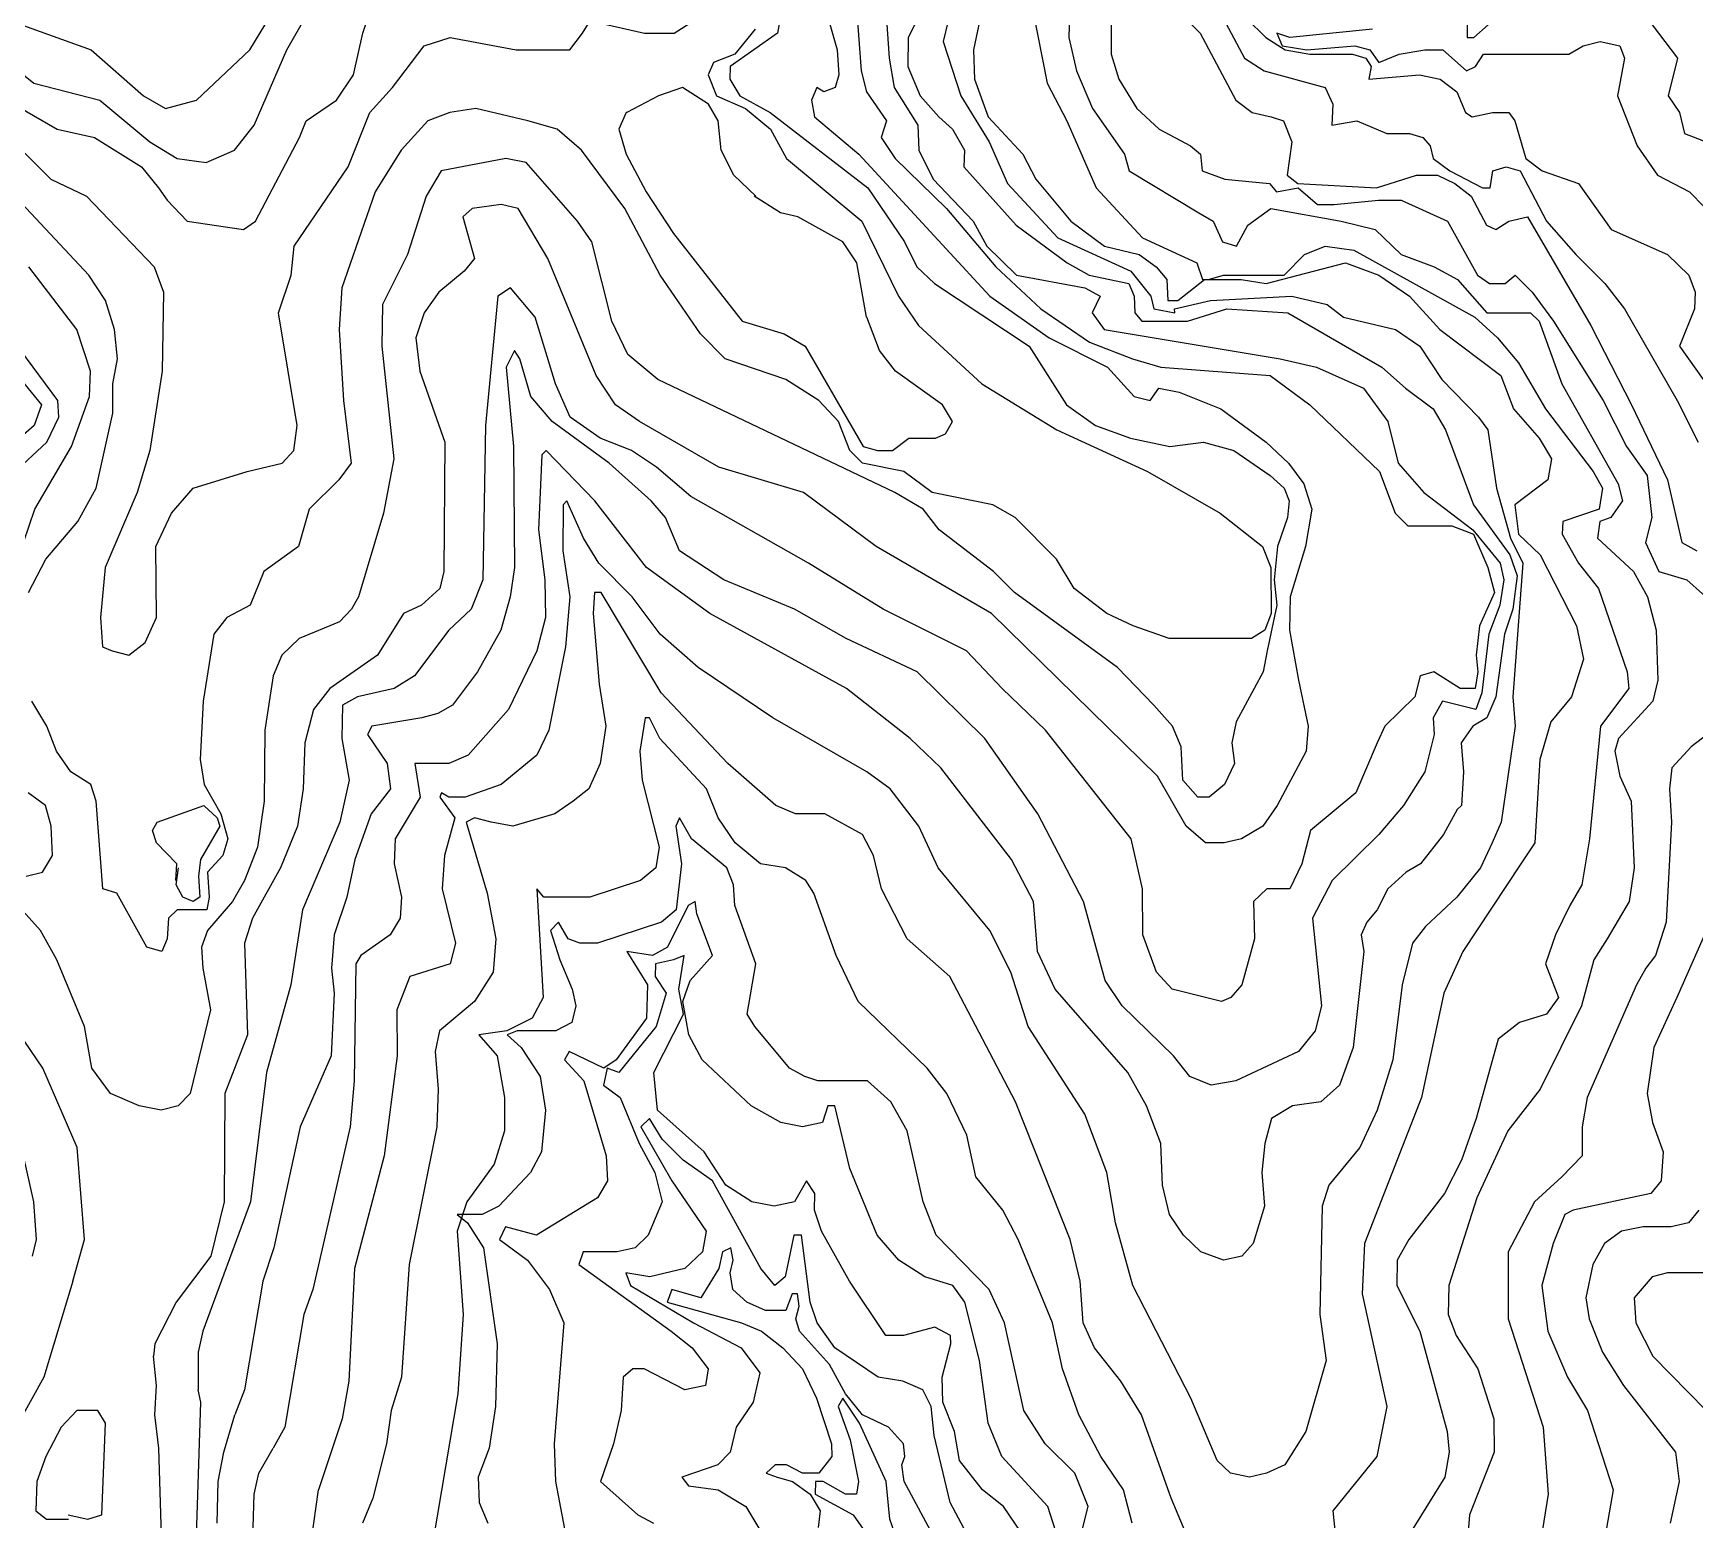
# Model space of a CAD drawing. Extents: x 3000 to 7000, y 3135 to 5000.
# Drawn here: x 5827.5 to 6225.8, y 4277.8 to 4634 of the extents above; entities that cross this region are included whole.
import ezdxf

# ---------------------------------------------------------------- set-up
doc = ezdxf.new("R2010")
doc.units = 0
doc.header["$MEASUREMENT"] = 0
doc.layers.add('TOPO_DIG', color=1, linetype='Continuous')

msp = doc.modelspace()

# ---------------------------------------------------------------- linework, layer by layer
at = {"layer": 'TOPO_DIG', "color": 1, "linetype": 'Continuous'}
for points, elevation in [([(5820.25, 4628), (5827.65625, 4622), (5843.5, 4618), (5855.5, 4608), (5862.03125, 4604), (5868.9375, 4603), (5875.75, 4606), (5880.4375, 4612), (5888.3125, 4630), (5897.375, 4646), (5901.8125, 4666), (5901.09375, 4670), (5898.25, 4674), (5873.625, 4689), (5870.15625, 4694)], 54), ([(5951.875, 4630), (5956.15625, 4630), (5959.125, 4634), (5961.03125, 4637), (5974.0625, 4634), (5981.125, 4634), (5985.78125, 4637), (5988, 4648), (5983.84375, 4656), (5973.5, 4660), (5965.9375, 4661), (5956.5, 4661), (5947, 4659), (5938.71875, 4655), (5933.125, 4649), (5930.40625, 4648)], 50), ([(6076.5, 4661), (6075.6875, 4633), (6077.59375, 4625), (6081.4375, 4616), (6089.0625, 4605), (6090.1875, 4601), (6106.90625, 4591), (6110.34375, 4589), (6112.5625, 4584), (6115.9375, 4583), (6118.625, 4588), (6124.15625, 4592), (6141.03125, 4589), (6149.15625, 4587), (6155.375, 4581), (6163.28125, 4578), (6168.90625, 4575), (6175.90625, 4567), (6186.375, 4567), (6188.46875, 4565), (6193.90625, 4550), (6207.375, 4526), (6208.4375, 4522), (6205.625, 4518), (6203.03125, 4517), (6202.40625, 4513), (6211.0625, 4505), (6214.4375, 4499), (6216.5, 4491), (6216.875, 4479), (6215.6875, 4474), (6207.4375, 4465), (6206.625, 4462), (6207.75, 4456), (6210.53125, 4450), (6211.21875, 4434), (6210, 4426), (6204.75, 4417)], 30), ([(6056.25, 4646), (6052.84375, 4630), (6053.125, 4623), (6056.375, 4614), (6064.6875, 4605), (6067.78125, 4599), (6076.1875, 4589), (6084.25, 4583), (6092.5625, 4581), (6096.6875, 4578), (6099.1875, 4575), (6099.4375, 4570), (6101.8125, 4570), (6108.28125, 4575), (6117, 4575), (6123, 4574), (6142.03125, 4579), (6150.03125, 4576), (6157.375, 4571), (6164.65625, 4563), (6179.25, 4552), (6182.28125, 4544), (6188.46875, 4537), (6191.375, 4532), (6190.5625, 4527), (6182.625, 4521), (6183.53125, 4514), (6188.6875, 4509), (6197.40625, 4492), (6199.09375, 4484), (6196.21875, 4475), (6191.28125, 4469), (6188.625, 4460), (6187.40625, 4440), (6184.0625, 4435)], 34), ([(6097.46875, 4644), (6107.1875, 4634), (6115.71875, 4618), (6119.6875, 4615), (6124.1875, 4614), (6127.1875, 4613), (6129.15625, 4608), (6128.09375, 4600), (6130.625, 4598), (6149.5, 4597), (6159.03125, 4600), (6164.0625, 4600), (6168.25, 4598), (6172.15625, 4595), (6175.8125, 4588), (6178.09375, 4587), (6181.1875, 4589), (6185.625, 4590), (6200.8125, 4564), (6210.625, 4545), (6219.1875, 4527), (6222.6875, 4512), (6226.25, 4510)], 26), ([(6007.1875, 4641), (6005.90625, 4634), (5994.5625, 4626), (5994.46875, 4623), (5996.90625, 4619), (6004.15625, 4615), (6027.53125, 4597), (6036.3125, 4584), (6039.3125, 4578), (6043.53125, 4574), (6066.1875, 4559), (6075.1875, 4545), (6082.125, 4540), (6090.46875, 4537), (6099.90625, 4535), (6108.03125, 4536), (6115.28125, 4534), (6123.96875, 4528), (6127.34375, 4525), (6128.5625, 4522), (6128.125, 4518), (6125.75, 4511), (6124.96875, 4503), (6125.59375, 4497), (6123.28125, 4486)], 46), ([(6024.875, 4640), (6025.9375, 4625), (6027.21875, 4620), (6032.0625, 4613), (6030.75, 4609), (6034.125, 4604), (6046.375, 4592), (6058.21875, 4578), (6069, 4568), (6080.6875, 4560), (6091, 4556), (6097.8125, 4554), (6123.96875, 4552), (6133.46875, 4545), (6150.1875, 4529), (6153.9375, 4519), (6157, 4516), (6167.5625, 4516), (6172.71875, 4514), (6176.15625, 4506), (6177.78125, 4500), (6174.1875, 4492), (6173.375, 4485), (6173.71875, 4481), (6173.09375, 4477), (6169.53125, 4477), (6163.21875, 4481), (6159.90625, 4480), (6158.6875, 4475), (6151.5, 4468), (6149.65625, 4464)], 42), ([(6113.875, 4642), (6122.90625, 4633), (6127.5625, 4630), (6133.46875, 4629), (6143.75, 4629), (6146.90625, 4628), (6148.21875, 4626), (6147.65625, 4623), (6159.8125, 4624), (6164.75, 4623), (6168.71875, 4620), (6170.78125, 4615), (6172.375, 4614), (6177.25, 4615), (6181.21875, 4615), (6182.59375, 4613), (6185.28125, 4604), (6189.15625, 4601), (6197.84375, 4598), (6205.75, 4587), (6219.1875, 4581), (6224.34375, 4576), (6225.8125, 4572), (6225.6875, 4568), (6222.0625, 4559), (6229.90625, 4548)], 22), ([(6039.8125, 4638), (6037.1875, 4633), (6037.15625, 4626), (6040.125, 4619), (6044.59375, 4614), (6047.84375, 4611), (6050.71875, 4606), (6050.59375, 4602), (6063.125, 4588), (6075.3125, 4579), (6080.5625, 4576), (6090.09375, 4574), (6091.40625, 4571), (6091.53125, 4567), (6093.1875, 4565), (6104.1875, 4565), (6113.59375, 4568), (6128.25, 4567), (6150.78125, 4554), (6156.4375, 4549), (6163.0625, 4544), (6165.96875, 4539), (6172.6875, 4521), (6181.40625, 4509), (6183.21875, 4504), (6182.125, 4496), (6180.125, 4490), (6178.0625, 4475), (6175.875, 4470), (6172.59375, 4468), (6169.75, 4464), (6170.34375, 4457), (6169.875, 4449), (6168.8125, 4448)], 38), ([(6171.1875, 4636), (6171.21875, 4633), (6172.78125, 4633), (6176.21875, 4636)], 18), ([(6215.5, 4636), (6221.625, 4628), (6219.375, 4619), (6222.125, 4615), (6223.25, 4610), (6230.9375, 4607)], 18), ([(5824.8125, 4606), (5831.75, 4599), (5840.28125, 4595), (5856.46875, 4578), (5858.75, 4572), (5858.40625, 4553), (5855.46875, 4534), (5852.4375, 4524), (5844.75, 4506), (5843.625, 4494), (5844.15625, 4487), (5846.46875, 4486), (5850.40625, 4485), (5854.375, 4488), (5857.03125, 4494), (5856.875, 4511), (5860.6875, 4519), (5865.8125, 4525), (5878.78125, 4529), (5887.1875, 4531), (5889.9375, 4534), (5890.75, 4540), (5886.3125, 4567), (5889.3125, 4576), (5890.03125, 4583), (5903.03125, 4602), (5908.21875, 4615), (5913.625, 4621), (5921.1875, 4631), (5927.4375, 4633), (5943.25, 4630), (5951.84375, 4630), (5951.875, 4630)], 50), ([(6000.71875, 4595), (5995.4375, 4600), (5992.4375, 4606), (5991.71875, 4613), (5989.375, 4617), (5983.125, 4621), (5977.375, 4619), (5969.78125, 4615), (5969.59375, 4615)], 50), ([(5969.59375, 4615), (5967.90625, 4611), (5969.65625, 4605), (5974.40625, 4596), (5981, 4586), (5997.4375, 4565), (6007.5, 4562), (6012.5, 4559), (6026.46875, 4535), (6029.84375, 4534), (6033.4375, 4534), (6037.375, 4537), (6043.75, 4537), (6046.15625, 4538), (6047.875, 4541), (6045.4375, 4545), (6034.21875, 4553), (6030.3125, 4558), (6027.28125, 4566)], 50), ([(6123.28125, 4486), (6122.28125, 4481), (6115.8125, 4469), (6114.8125, 4464), (6115.46875, 4459), (6113, 4454), (6109.375, 4451), (6106.625, 4451), (6103.0625, 4455), (6102.65625, 4463), (6100.59375, 4468), (6096.0625, 4473), (6087.40625, 4482), (6062.71875, 4500), (6057.65625, 4505), (6044.625, 4515), (6040.78125, 4520), (6034.03125, 4524), (5977.1875, 4551), (5970, 4557), (5966.1875, 4565), (5961.375, 4584), (5958, 4589), (5945.65625, 4603), (5940.8125, 4604), (5925.28125, 4601), (5921.65625, 4595), (5917.1875, 4581), (5911.21875, 4569), (5911.0625, 4559), (5913.9375, 4532), (5911.46875, 4519), (5905.5, 4499), (5903.8125, 4496), (5900.9375, 4493), (5891.28125, 4489), (5887.0625, 4485), (5885.0625, 4480), (5883.03125, 4467), (5882.875, 4450), (5881.25, 4439), (5878.125, 4431), (5875.28125, 4426), (5869.28125, 4419), (5867.875, 4415), (5868.15625, 4410), (5870, 4400), (5865.125, 4380), (5862.21875, 4377), (5858.1875, 4376), (5852.9375, 4377), (5846.0625, 4380), (5841.59375, 4386), (5839.8125, 4396), (5833.15625, 4412), (5829.25, 4419), (5823.03125, 4426)], 46), ([(6027.28125, 4566), (6027.21875, 4566), (6024.9375, 4579), (6021.5625, 4584), (6010.8125, 4590), (6006.625, 4591), (6000.3125, 4595)], 50), ([(5822.4375, 4504), (5827.90625, 4520), (5836.71875, 4535), (5841.03125, 4547), (5841.28125, 4553), (5837.96875, 4563), (5826.4375, 4578)], 46), ([(6149.65625, 4464), (6144.53125, 4452), (6133.6875, 4443), (6131.5625, 4435), (6128.6875, 4429), (6123.1875, 4429), (6120, 4426), (6120.25, 4417), (6117.21875, 4406), (6114.5625, 4403), (6112.28125, 4402), (6100.53125, 4405), (6096.75, 4409), (6093.4375, 4418), (6093.375, 4429), (6090.6875, 4441), (6070.125, 4467), (6059.75, 4477), (6051.1875, 4486), (6031.21875, 4496), (6013.34375, 4507), (5985.125, 4523), (5976.9375, 4530), (5970.875, 4534), (5963.375, 4537), (5956.21875, 4542), (5952.65625, 4550), (5947.8125, 4566), (5941.875, 4573), (5938.875, 4571), (5935.875, 4540), (5935.25, 4503), (5932.5, 4496), (5927.15625, 4491), (5918.875, 4480), (5914.0625, 4477), (5905.25, 4475), (5901.625, 4473), (5901.46875, 4465), (5903.25, 4455), (5901, 4445), (5892.03125, 4424), (5889.25, 4406), (5883.4375, 4385), (5879.625, 4354), (5868.15625, 4323), (5867.0625, 4318), (5867.0625, 4309)], 42), ([(5824.5625, 4551), (5829.5, 4545), (5827.75, 4540), (5822, 4535)], 42), ([(6168.8125, 4448), (6165.5625, 4442), (6160, 4435), (6156.5625, 4433), (6152.21875, 4429), (6149.625, 4424), (6147.15625, 4421), (6145.8125, 4418), (6146.4375, 4414), (6143.84375, 4391), (6140.5625, 4382), (6136.125, 4378), (6129.3125, 4377), (6124.3125, 4374), (6122.71875, 4368), (6122, 4361), (6122.625, 4353), (6119.90625, 4344), (6117.1875, 4341), (6112.78125, 4340), (6107.375, 4342), (6103.21875, 4346), (6099.84375, 4351), (6098.15625, 4358), (6097.75, 4368), (6094.3125, 4377), (6089.90625, 4385), (6072.46875, 4405), (6068.21875, 4414), (6067.25, 4426), (6061.96875, 4436), (6045.03125, 4458), (6037.6875, 4465), (6022.46875, 4477), (5989.6875, 4495), (5974.46875, 4506), (5962.15625, 4522), (5950.4375, 4534), (5949.40625, 4533), (5948.625, 4515), (5950.15625, 4503), (5950.3125, 4494), (5948.1875, 4486), (5941.4375, 4472), (5931.75, 4461), (5927.15625, 4459), (5918.96875, 4459), (5920.28125, 4451), (5914.25, 4441), (5914, 4435), (5915.75, 4427), (5915.5, 4422), (5913.0625, 4418), (5906.03125, 4413), (5904.8125, 4411), (5904.46875, 4383), (5903.46875, 4372), (5894.5, 4333), (5892.40625, 4327), (5887.8125, 4300), (5885.03125, 4295)], 38), ([(6104.875, 4272), (6100.25, 4283), (6093.125, 4303), (6088.21875, 4311), (6081.875, 4319), (6079.15625, 4325), (6078.46875, 4335), (6076.0625, 4345), (6062.96875, 4378), (6047.21875, 4408), (6037, 4417), (6030.8125, 4429), (6028.90625, 4437), (6026.28125, 4442), (6017.28125, 4447), (6010.21875, 4447), (6005.46875, 4449), (5994.03125, 4459), (5978, 4476), (5963.65625, 4500), (5962.0625, 4500), (5961.71875, 4495), (5963.1875, 4478), (5964.78125, 4468), (5963.375, 4459), (5960.71875, 4453), (5956.9375, 4450), (5952.5, 4447), (5942.4375, 4444), (5937.3125, 4445), (5933.3125, 4446), (5931.25, 4445), (5936.28125, 4428), (5938.375, 4417), (5937.75, 4409), (5933.3125, 4402), (5924.875, 4395), (5923.8125, 4390), (5924.59375, 4381), (5924.28125, 4372), (5917.625, 4339), (5915.8125, 4312), (5913.34375, 4304), (5912.15625, 4296), (5908.875, 4283), (5906.46875, 4277)], 34), ([(5825.8125, 4432), (5829.75, 4433), (5832.125, 4437), (5831.84375, 4444), (5830.4375, 4449), (5826.3125, 4452)], 46), ([(5861.65625, 4431), (5861.90625, 4435), (5857.09375, 4440), (5856.0625, 4443), (5857.21875, 4445), (5868.4375, 4449), (5871.5625, 4446), (5872.21875, 4444), (5867.625, 4436), (5867.125, 4432), (5867.4375, 4427), (5865.8125, 4426), (5863.375, 4427), (5861.8125, 4430), (5862.3125, 4434)], 50), ([(6078.84375, 4275), (6080.375, 4281), (6077.1875, 4289), (6070.09375, 4296), (6064.9375, 4304), (6060.28125, 4325), (6056.65625, 4333), (6043.96875, 4346), (6040.78125, 4354), (6037, 4371), (6033.03125, 4378), (6027.4375, 4383), (6015.5625, 4383), (6012.46875, 4384), (6008.8125, 4386), (6000.4375, 4396), (5998.59375, 4399), (6000.6875, 4411), (5995.6875, 4425), (5995.34375, 4430), (5993.71875, 4434), (5985.3125, 4441), (5982.4375, 4446), (5981.5625, 4444), (5982.875, 4435), (5981.59375, 4424), (5978.0625, 4421), (5962.75, 4416), (5958.5, 4416), (5955.71875, 4417), (5953.40625, 4421), (5951.53125, 4419), (5953.75, 4412), (5956.65625, 4405), (5957.5625, 4401), (5956.59375, 4397), (5952.78125, 4395), (5943.5, 4395), (5941.09375, 4394), (5944.5, 4391), (5949.03125, 4384), (5950.3125, 4376), (5949.3125, 4366), (5946.6875, 4361), (5939.125, 4353), (5935.125, 4351), (5929.125, 4351), (5931.625, 4349), (5935.40625, 4343), (5938.6875, 4320), (5938.3125, 4305), (5936.8125, 4295), (5934.125, 4288), (5934.375, 4282), (5936.4375, 4277)], 30), ([(6184.0625, 4435), (6170.125, 4414), (6165.625, 4404), (6160.28125, 4379), (6146.59375, 4344), (6146, 4332), (6151.9375, 4305), (6149.5625, 4293), (6138.96875, 4280), (6139.75, 4273)], 34), ([(6204.75, 4417), (6201.59375, 4412), (6198.5625, 4401), (6188.6875, 4381), (6180.96875, 4371), (6173.53125, 4355), (6166.84375, 4334), (6166.65625, 4327), (6168.5625, 4322), (6173.75, 4314), (6177.59375, 4302), (6177.6875, 4294), (6171.75, 4279), (6171.03125, 4270)], 30), ([(6228.96875, 4420), (6221.46875, 4403)], 26), ([(6064.15625, 4275), (6060.0625, 4281), (6055, 4285), (6049.5, 4292), (6048.34375, 4299), (6045.5625, 4306), (6045.375, 4312), (6047.46875, 4320), (6047.34375, 4322), (6043.59375, 4324), (6036.0625, 4322), (6031.875, 4322), (6023.125, 4335), (6016.4375, 4347), (6014.78125, 4352), (6014.8125, 4356), (6012.875, 4359), (6009.9375, 4354), (6005.09375, 4353), (5999.75, 4354), (5993.5, 4358), (5988.3125, 4366), (5977.15625, 4376), (5976.25, 4385), (5983.40625, 4399), (5982.28125, 4405), (5983.5, 4413), (5980.9375, 4412), (5976.65625, 4411), (5976.5625, 4408), (5979.21875, 4404), (5976.8125, 4396), (5967.90625, 4385), (5965.0625, 4386), (5964.21875, 4382), (5968.21875, 4379), (5972.75, 4368), (5976.46875, 4361), (5978.25, 4354), (5974.875, 4346), (5971.75, 4343), (5967.5, 4342), (5959.3125, 4342), (5958.3125, 4339), (5980.375, 4323), (5985.46875, 4319), (5989.3125, 4314), (5988.625, 4310), (5983.6875, 4309), (5973.9375, 4314), (5971.21875, 4314), (5968.9375, 4312), (5968.46875, 4304), (5966.625, 4296), (5963.5, 4287), (5972.4375, 4279), (5976.21875, 4277)], 26), ([(6221.46875, 4403), (6215.90625, 4391), (6214.34375, 4380), (6215.65625, 4373), (6218.1875, 4366), (6217.6875, 4359), (6215.1875, 4356), (6196.59375, 4352), (6194.59375, 4351), (6191.8125, 4344), (6189.125, 4334), (6190.5625, 4323), (6195.21875, 4312), (6200, 4304), (6206.21875, 4285), (6204.3125, 4274)], 26), ([(5821.78125, 4380), (5827.5625, 4354), (5828.21875, 4345), (5827.25, 4341)], 42), ([(6044.3125, 4272), (6036.25, 4287), (6035.71875, 4291), (6036.40625, 4293), (6036.0625, 4296), (6032.46875, 4300), (6026.28125, 4303), (6022.21875, 4308), (6018.375, 4315), (6011.15625, 4323), (6010.3125, 4326), (6011.0625, 4329), (6010.6875, 4332), (6009.40625, 4332), (6007.875, 4328), (6003, 4328), (5998.53125, 4330), (5995.15625, 4333), (5994.53125, 4337), (5995.3125, 4340), (5994.71875, 4343), (5992.75, 4342), (5991.84375, 4338), (5987.53125, 4331), (5980.5625, 4333), (5979.4375, 4330), (5997.25, 4325), (6002.09375, 4323), (6007.21875, 4319), (6011.90625, 4314), (6015.25, 4307), (6018.8125, 4296), (6018.90625, 4293), (6015.8125, 4289), (6011.875, 4289), (6008.09375, 4291), (6005.3125, 4291), (6003.1875, 4289), (6005.84375, 4288), (6009.46875, 4287), (6013.71875, 4284), (6016.15625, 4280), (6015.625, 4276)], 22), ([(6230.875, 4337), (6219.21875, 4337), (6215.5625, 4336), (6211.1875, 4331), (6211.59375, 4325), (6215.71875, 4317), (6228.5, 4304)], 22), ([(5866.65625, 4274), (5867.71875, 4306), (5867.0625, 4309)], 42), ([(5835.875, 4279), (5840.625, 4278), (5843.9375, 4279), (5844.875, 4301), (5843.03125, 4304), (5838, 4304), (5834.25, 4300), (5830.5625, 4293), (5828.40625, 4287), (5828.15625, 4280), (5830.71875, 4278), (5835.96875, 4278)], 46), ([(5880, 4268), (5880.4375, 4284), (5881.625, 4289), (5885.03125, 4295)], 38)]:
    msp.add_lwpolyline(points, dxfattribs=dict(at, elevation=elevation))
at = {"layer": 'TOPO_DIG', "color": 3, "linetype": 'Continuous'}
for points, elevation in [([(5822.09375, 4637), (5841.375, 4630), (5853.9375, 4619), (5859.1875, 4616), (5866.6875, 4618), (5879.40625, 4630), (5889.125, 4646), (5894.1875, 4658), (5894.8125, 4663), (5891.4375, 4668), (5877.3125, 4674), (5871.8125, 4678), (5864.1875, 4690), (5861.125, 4692)], 56), ([(5809, 4625), (5833.28125, 4611), (5842.1875, 4609), (5853.4375, 4602), (5857.5625, 4597), (5859.65625, 4594), (5864.4375, 4589), (5877.9375, 4587), (5880.78125, 4589), (5891.3125, 4609), (5892.9375, 4613), (5900.21875, 4618), (5904.25, 4624), (5906.5, 4634), (5909.15625, 4642), (5909.4375, 4657), (5907.40625, 4665), (5905.875, 4668)], 52), ([(6015.65625, 4646), (6020.21875, 4630), (6020.59375, 4624), (6019.71875, 4621), (6016.96875, 4620), (6015.3125, 4621), (6014.0625, 4618), (6014.78125, 4614), (6025.375, 4605), (6056.8125, 4571), (6071, 4561), (6085, 4554), (6091.375, 4547), (6095.1875, 4546), (6097.28125, 4549), (6102.15625, 4548), (6112.125, 4544), (6123, 4536), (6128.375, 4531), (6132.0625, 4526), (6133.9375, 4520), (6132.4375, 4511), (6128.75, 4499), (6128.59375, 4491), (6130.8125, 4479)], 44), ([(6065.8125, 4646), (6070.53125, 4622), (6075.21875, 4613), (6082.3125, 4597), (6093.40625, 4585), (6106.4375, 4579), (6107.75, 4575), (6109.1875, 4575), (6112.78125, 4576), (6127.34375, 4576), (6132.1875, 4581), (6137.125, 4583), (6144.0625, 4582), (6173, 4566), (6178.46875, 4561), (6183.5, 4555), (6189.96875, 4544), (6201.375, 4529), (6203.625, 4525), (6202.8125, 4520), (6194.15625, 4517), (6193.96875, 4514), (6197.875, 4507), (6202.6875, 4501), (6209.5625, 4481), (6209.96875, 4477), (6203.1875, 4468), (6200.5, 4441), (6198.6875, 4430), (6195.84375, 4425)], 32), ([(6031.71875, 4642), (6032.625, 4628), (6033.875, 4621), (6039.5, 4612), (6039.75, 4606), (6043.1875, 4599), (6052.8125, 4589), (6056.0625, 4583), (6063.21875, 4576), (6079.53125, 4573), (6083.25, 4571), (6081.28125, 4567), (6084.1875, 4563), (6126.34375, 4556), (6135.125, 4554), (6146.34375, 4549), (6152.21875, 4541), (6154.65625, 4531), (6160.84375, 4524), (6172.53125, 4515), (6179.125, 4507), (6180, 4503), (6179.0625, 4497), (6176.375, 4490), (6174.6875, 4476), (6173.3125, 4472), (6165.25, 4474), (6163.03125, 4470), (6163.3125, 4466), (6161.03125, 4457), (6159.75, 4455)], 40), ([(6111.40625, 4640), (6117.84375, 4628), (6122.53125, 4625), (6137.125, 4621), (6138.96875, 4617), (6138.78125, 4612), (6144.75, 4613), (6151.9375, 4610), (6157.375, 4610), (6160.5625, 4609), (6162.3125, 4607), (6163.0625, 4604), (6167.0625, 4601), (6174.84375, 4597), (6176.75, 4597), (6177.375, 4601), (6180.5625, 4602), (6183.9375, 4601), (6190.25, 4589), (6197.21875, 4581), (6204.1875, 4574), (6208.9375, 4568), (6221.5625, 4546), (6226.53125, 4536)], 24), ([(6046.8125, 4637), (6045.625, 4632), (6049.8125, 4619), (6056.625, 4608), (6061.0625, 4598), (6073.0625, 4585), (6090.625, 4577), (6095.375, 4571), (6096.09375, 4568), (6101.125, 4567), (6101.0625, 4568), (6109.6875, 4570), (6129.15625, 4571), (6137.625, 4569), (6141.59375, 4566), (6154, 4563), (6159.875, 4559), (6165.15625, 4551), (6173.9375, 4542), (6176.125, 4539), (6178.25, 4525), (6181.5625, 4513), (6184.5625, 4507), (6182.15625, 4475), (6182.71875, 4468), (6179.3125, 4445), (6177.1875, 4440)], 36), ([(6085.90625, 4639), (6085.84375, 4629), (6087.6875, 4623), (6092, 4616), (6097.40625, 4611), (6104.875, 4607), (6107.3125, 4605), (6107.6875, 4601), (6113.09375, 4599), (6123.8125, 4598), (6125.5, 4596), (6130.6875, 4597), (6135.34375, 4593), (6139.34375, 4593), (6149.9375, 4594), (6155.40625, 4594), (6166.5, 4589), (6173.6875, 4576), (6176.5625, 4574), (6180.34375, 4574), (6182.71875, 4576), (6186.75, 4572), (6191.875, 4565), (6203.78125, 4546), (6209.375, 4535), (6214.375, 4528), (6215.4375, 4518), (6213.96875, 4512), (6217.15625, 4505), (6223.84375, 4503), (6235.125, 4493)], 28), ([(6000.5625, 4635), (5995.6875, 4629), (5990.5625, 4627), (5989.25, 4624), (5991.3125, 4619), (5998.25, 4616), (6004.25, 4611), (6008.09375, 4604), (6026.125, 4589), (6034.875, 4571), (6039.71875, 4564), (6054.875, 4550), (6072.875, 4539), (6094.5625, 4529), (6112, 4519), (6122.125, 4511), (6124.125, 4506), (6124.25, 4495), (6122.71875, 4491), (6119.53125, 4489), (6119.34375, 4489)], 48), ([(6148.5, 4635), (6128.71875, 4633), (6125.59375, 4634), (6126.84375, 4631), (6132.75, 4630), (6144.25, 4631), (6147.90625, 4630), (6150.0625, 4627), (6154.875, 4629), (6161.0625, 4630), (6165.40625, 4630), (6171.0625, 4625), (6173.15625, 4626), (6175.09375, 4629), (6179.5, 4629), (6187.59375, 4629), (6195.53125, 4629), (6198.96875, 4631), (6203.09375, 4632), (6207.75, 4631), (6208.875, 4628), (6207.21875, 4619), (6211.96875, 4607), (6216.84375, 4600), (6224.5, 4596), (6235.28125, 4585)], 20), ([(6119.34375, 4489), (6099.8125, 4489), (6091.15625, 4492), (6084.8125, 4495), (6077, 4501), (6072.75, 4508), (6062.84375, 4518), (6057.53125, 4521), (6042.9375, 4524), (6036.15625, 4529), (6026.25, 4531), (6023.21875, 4534), (6020.5, 4541), (6015.8125, 4546), (6007.90625, 4551), (5993.375, 4556), (5987.4375, 4562), (5977.78125, 4576), (5969.28125, 4592), (5958.90625, 4606), (5953.09375, 4611), (5946.0625, 4613), (5933.5625, 4616), (5927.375, 4615), (5922.0625, 4613), (5915.6875, 4606), (5909.46875, 4596), (5901.5, 4573), (5900.875, 4563), (5901.90625, 4546), (5903.75, 4531), (5900.75, 4527), (5893.65625, 4520), (5891.0625, 4511), (5882.75, 4505), (5879.53125, 4497), (5873.9375, 4494), (5870.8125, 4490), (5868.28125, 4474), (5867.5625, 4460), (5868.5, 4454), (5872.5, 4447), (5874.1875, 4441), (5872.9375, 4437), (5869.3125, 4433), (5869.6875, 4427), (5869.09375, 4424), (5862.03125, 4424), (5859.90625, 4422), (5859.625, 4417), (5858.375, 4414), (5854.71875, 4415), (5847.5625, 4428), (5844.1875, 4429), (5842.5625, 4450), (5841.3125, 4454), (5836.5, 4457), (5833.0625, 4462), (5830.8125, 4468), (5827.1875, 4474)], 48), ([(5826.375, 4500), (5830.5625, 4508), (5838.1875, 4517), (5842.625, 4525), (5846.5625, 4543), (5846.625, 4550), (5847.6875, 4556), (5847, 4563), (5844.8125, 4570), (5840.875, 4576), (5816.4375, 4602)], 48), ([(6130.8125, 4479), (6133.09375, 4468), (6132.625, 4462), (6125.625, 4449), (6122.1875, 4444), (6117.125, 4441), (6112.9375, 4440), (6108.5, 4440), (6103.84375, 4444), (6096.96875, 4456), (6057.15625, 4495), (6029.5625, 4511), (6012.09375, 4524), (5991.84375, 4530), (5972.8125, 4541), (5967.0625, 4545), (5962.40625, 4552), (5950.875, 4580), (5943.75, 4592), (5939.6875, 4593), (5932.75, 4592), (5930.5, 4590), (5933.25, 4580), (5930.78125, 4577), (5924.75, 4572), (5921.25, 4567), (5919.21875, 4561), (5920.1875, 4553), (5926.1875, 4536), (5925.90625, 4505), (5925, 4501), (5920.59375, 4497), (5916.25, 4495), (5910, 4485), (5898.625, 4477), (5894.65625, 4472), (5892.625, 4464), (5892.25, 4453), (5890.84375, 4444), (5886.75, 4434), (5880.09375, 4422), (5878.125, 4416), (5878.90625, 4394), (5873.40625, 4380), (5873.25, 4354), (5870.0625, 4341), (5861.8125, 4330), (5856.6875, 4320), (5856.34375, 4317)], 44), ([(5814.59375, 4521), (5830.8125, 4536), (5833.65625, 4542), (5833.375, 4546), (5818.53125, 4566)], 44), ([(6159.75, 4455), (6155.90625, 4449), (6150, 4442), (6138.875, 4431), (6134.15625, 4422), (6136.28125, 4401), (6134.75, 4395), (6130.75, 4390), (6115.75, 4383), (6109.875, 4382), (6104.71875, 4384), (6100.78125, 4389), (6088.5, 4401), (6084.4375, 4407), (6079.28125, 4426), (6068.28125, 4447), (6055.625, 4465), (6039.34375, 4481), (6022.375, 4489), (6010, 4496), (5993.0625, 4503), (5982.375, 4510), (5979.03125, 4518), (5975.59375, 4522), (5965.59375, 4531), (5951.90625, 4541), (5946.75, 4547), (5944.125, 4556), (5942.875, 4558), (5940.875, 4554), (5942.625, 4535), (5942.875, 4506), (5941.8125, 4499), (5939.625, 4491), (5934, 4481), (5927.96875, 4473), (5924.5, 4471), (5920.625, 4470), (5908.65625, 4468), (5907.625, 4466), (5912.3125, 4459), (5913.15625, 4453), (5908.5, 4447), (5904.625, 4436), (5902.71875, 4427), (5899.65625, 4418), (5899.03125, 4410), (5899.625, 4404), (5898.90625, 4389), (5891.53125, 4372), (5885.15625, 4343), (5882.53125, 4335), (5878.1875, 4309), (5875.875, 4303)], 40), ([(6177.1875, 4440), (6174.375, 4434), (6168.6875, 4427), (6161.21875, 4420), (6158.0625, 4416), (6155.65625, 4406), (6153.375, 4388), (6149.59375, 4376), (6145.4375, 4367), (6138.0625, 4358), (6136.4375, 4353), (6135.875, 4327), (6137.4375, 4316), (6132.5, 4299), (6127.5, 4291), (6123.125, 4289), (6119.0625, 4288), (6114.5, 4289), (6111.25, 4292), (6104.9375, 4307), (6091.09375, 4334), (6086.9375, 4349), (6084.8125, 4361), (6079.53125, 4375), (6066, 4396), (6061.8125, 4409), (6056.8125, 4419), (6044.4375, 4434), (6039.8125, 4444), (6032.875, 4453), (6027.3125, 4457), (6004.75, 4470), (5986.875, 4482), (5977.78125, 4490), (5971.0625, 4499), (5963.0625, 4507), (5959.375, 4513), (5955.375, 4522), (5954.5, 4521), (5954.4375, 4510), (5956.09375, 4499), (5955.125, 4487), (5951.125, 4467), (5948.21875, 4461), (5939.6875, 4454), (5931.0625, 4451), (5927.15625, 4451), (5925.375, 4452), (5925, 4451), (5928.59375, 4446), (5926.09375, 4437), (5925.5625, 4429), (5928.75, 4416), (5927.46875, 4411), (5917.75, 4408), (5914.6875, 4400), (5914.75, 4389), (5911.65625, 4365), (5904.5, 4338), (5903.15625, 4311), (5901.53125, 4302), (5895.875, 4285)], 36), ([(6090.90625, 4277), (6088.84375, 4285), (6083.375, 4293), (6078.125, 4303), (6074.1875, 4314), (6071.8125, 4325), (6063.59375, 4345), (6059.875, 4352), (6053.40625, 4360), (6051.25, 4370), (6046.5, 4380), (6041.75, 4386), (6025.25, 4402), (6019.9375, 4413), (6014.59375, 4428), (6012.6875, 4431), (6007.84375, 4434), (6001.84375, 4435), (5995.75, 4440), (5991.71875, 4446), (5988.84375, 4453), (5977.6875, 4465), (5975.25, 4470), (5974.1875, 4470), (5972.875, 4462), (5973.4375, 4455), (5977.53125, 4439), (5976.71875, 4434), (5973.09375, 4431), (5960.9375, 4427), (5949.875, 4427), (5948.21875, 4429), (5949.71875, 4403), (5947.0625, 4398), (5941, 4395), (5934.34375, 4394), (5938.71875, 4389), (5940.46875, 4379), (5940.4375, 4371), (5938, 4363), (5931.40625, 4354), (5929.15625, 4347), (5930.5625, 4327), (5929.25, 4308), (5923.34375, 4273)], 32), ([(6231.375, 4468), (6224.875, 4463), (6220.28125, 4458), (6219.71875, 4453), (6220.15625, 4445), (6218.875, 4421), (6216.3125, 4413), (6214, 4410)], 28), ([(6072.59375, 4275), (6070.71875, 4281), (6059.6875, 4293), (6056.375, 4301), (6054.28125, 4316), (6050.8125, 4330), (6047.90625, 4334), (6041.21875, 4336), (6035, 4340), (6029.8125, 4346), (6023.21875, 4362), (6019.65625, 4377), (6017.96875, 4377), (6016.71875, 4373), (6011.875, 4372), (6006.6875, 4373), (5999.625, 4377), (5987.8125, 4388), (5984.625, 4394), (5983.25, 4402), (5985, 4407), (5990.34375, 4413), (5986.5625, 4423), (5986.1875, 4426), (5984.5, 4425), (5979.5625, 4415), (5975.96875, 4413), (5969.75, 4414), (5974.71875, 4406), (5974.5, 4398), (5967.21875, 4388), (5964.3125, 4386), (5955.96875, 4390), (5954.84375, 4388), (5959.46875, 4383), (5964.875, 4365), (5965.15625, 4359), (5962.75, 4355), (5948.15625, 4346), (5940.6875, 4348), (5939.25, 4345), (5946, 4340), (5951.28125, 4333), (5954.6875, 4325), (5952.375, 4296), (5952.71875, 4287), (5956.71875, 4266)], 28), ([(6195.84375, 4425), (6192.375, 4418), (6189.9375, 4411), (6193.125, 4403), (6190.25, 4399), (6183.75, 4397), (6178.59375, 4393), (6173.375, 4374), (6169.875, 4364), (6165.75, 4356), (6157.1875, 4345), (6154.40625, 4340), (6154.3125, 4334), (6159.875, 4323), (6166.4375, 4299), (6166.90625, 4294), (6165.8125, 4288), (6157.8125, 4275)], 32), ([(6214, 4410), (6211.8125, 4406), (6199.9375, 4379), (6198.75, 4372), (6198.75, 4365), (6193.875, 4360), (6187.34375, 4354), (6181.0625, 4342), (6181, 4326), (6189.375, 4300), (6190.59375, 4284), (6188.1875, 4269)], 28), ([(5837, 4335), (5839.78125, 4345), (5838.0625, 4367), (5829.8125, 4386), (5822.375, 4397)], 44), ([(6057.875, 4262), (6047.25, 4282), (6043.4375, 4298), (6042.75, 4305), (6040.75, 4309), (6035.90625, 4311), (6030.0625, 4312), (6019.625, 4319), (6015.40625, 4325), (6013.71875, 4330), (6011.6875, 4346), (6009.84375, 4346), (6007.75, 4336), (6005.28125, 4334), (6001.9375, 4338), (5990.34375, 4359), (5983.28125, 4364), (5978.25, 4369), (5975.25, 4374), (5973.15625, 4372), (5980.59375, 4359), (5988.8125, 4347), (5987.90625, 4342), (5983.71875, 4338), (5975.3125, 4336), (5969.5625, 4337), (5970.6875, 4334), (5985.78125, 4325), (5997.1875, 4319), (6001.6875, 4313), (6000.03125, 4306), (5996, 4300), (5994.53125, 4294), (5991.5625, 4291), (5982.96875, 4288), (5984.5625, 4286), (5991.71875, 4285), (5998.34375, 4281), (6001.90625, 4275)], 24), ([(6226.6875, 4352), (6224.25, 4349), (6220.0625, 4348), (6213.34375, 4348), (6208.15625, 4347), (6204.09375, 4344), (6201.3125, 4339), (6199.625, 4331), (6200.4375, 4326), (6203.625, 4318), (6208.65625, 4310), (6221.125, 4294), (6222, 4287), (6219.875, 4277)], 24), ([(5837, 4335), (5830.0625, 4312), (5820.65625, 4295), (5814.4375, 4278), (5811.6875, 4262), (5813.65625, 4259), (5825.8125, 4259), (5831.03125, 4261), (5836.5, 4262), (5842, 4260), (5850.9375, 4254), (5855.59375, 4253), (5859.125, 4255), (5861.8125, 4263), (5862.3125, 4268), (5858.25, 4274), (5857.625, 4295), (5856.65625, 4303), (5857.0625, 4310), (5856.34375, 4317)], 44), ([(6035.625, 4270), (6032.84375, 4278), (6031.96875, 4287), (6025.59375, 4301), (6021.53125, 4307), (6020.4375, 4305), (6023.28125, 4297), (6025.3125, 4287), (6024.8125, 4284), (6022.1875, 4284), (6016.875, 4287), (6015, 4287), (6014.9375, 4284), (6024, 4279), (6027.5625, 4274)], 20), ([(5871.625, 4277), (5871.875, 4287), (5873.1875, 4294), (5875.875, 4303)], 40), ([(5893.65625, 4269), (5895.875, 4285)], 36)]:
    msp.add_lwpolyline(points, dxfattribs=dict(at, elevation=elevation))

doc.saveas('drawing.dxf')
